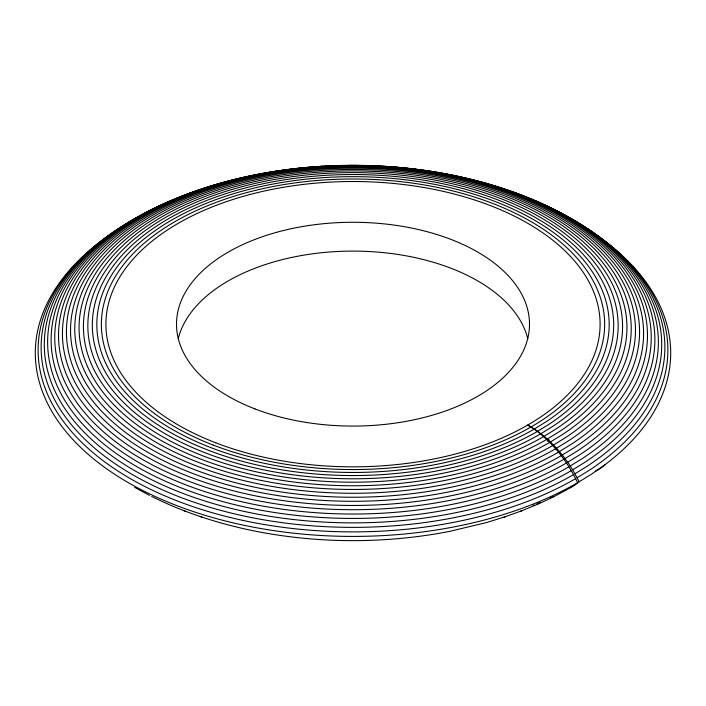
<?xml version="1.0" encoding="UTF-8"?>
<svg xmlns="http://www.w3.org/2000/svg" width="706" height="706" viewBox="0 0 706 706"><rect width="100%" height="100%" fill="white"/><g stroke="black" fill="none" stroke-linecap="round" stroke-linejoin="round"><path stroke-width="1.06" d="M597.258 235.716A317.7 183.419 0 0 1 605.051 464.663L591.857 473.938L577.649 482.701A88.241 50.947 60 0 1 568.93 488.543L554.342 496.433L538.899 503.749L520.719 511.179M534.142 429.142L527.726 425.056L534.345 429.019L545.606 422.082A256.181 147.907 0 0 0 408.447 180.162A256.181 147.907 0 0 0 107.056 365.946A256.181 147.907 0 0 0 534.142 429.142C553.16 442.627 567.633 461.803 577.649 482.701A317.7 183.419 0 0 1 138.879 488.499A317.7 183.419 0 0 1 108.742 235.716M534.345 429.019L537.637 431.269L548.994 424.271A260.69 150.51 0 0 0 409.427 178.097A260.69 150.51 0 0 0 102.732 367.155A260.69 150.51 0 0 0 537.337 431.463M537.637 431.269L540.902 433.705L552.357 426.636A265.156 153.087 0 0 0 410.389 176.244A265.156 153.087 0 0 0 98.434 368.541A265.156 153.087 0 0 0 540.496 433.952M540.902 433.705L544.123 436.299L555.684 429.177A269.586 155.647 0 0 0 411.351 174.603A269.586 155.647 0 0 0 94.189 370.112A269.586 155.647 0 0 0 543.62 436.608M544.123 436.299L547.309 439.061L558.967 431.878A273.946 158.162 0 0 0 412.295 173.182A273.946 158.162 0 0 0 89.997 371.85A273.946 158.162 0 0 0 546.709 439.432M547.309 439.061L550.442 441.974L562.197 434.728A278.243 160.641 0 0 0 413.222 171.982A278.243 160.641 0 0 0 85.876 373.765A278.243 160.641 0 0 0 549.745 442.406M550.442 441.974L553.513 445.036L565.356 437.729A282.453 163.068 0 0 0 414.131 171.002A282.453 163.068 0 0 0 81.834 375.839A282.453 163.068 0 0 0 552.727 445.521M553.513 445.036L556.513 448.231L568.454 440.871A286.565 165.451 0 0 0 415.022 170.261A286.565 165.451 0 0 0 77.881 378.081A286.565 165.451 0 0 0 555.631 448.778M556.513 448.231L559.443 451.558L571.472 444.145A290.581 167.763 0 0 0 415.896 169.74A290.581 167.763 0 0 0 74.033 380.472A290.581 167.763 0 0 0 558.472 452.158M559.443 451.558L562.285 455.008L574.402 447.542A294.473 170.014 0 0 0 416.734 169.458A294.473 170.014 0 0 0 70.291 383.014A294.473 170.014 0 0 0 561.226 455.661M562.285 455.008L565.038 458.565L577.234 451.046A298.25 172.193 0 0 0 417.555 169.405A298.25 172.193 0 0 0 66.664 385.697A298.25 172.193 0 0 0 563.891 459.271M565.038 458.565L567.686 462.227L579.97 454.655A301.886 174.294 0 0 0 635.727 278.641A301.886 174.294 0 0 0 393.489 167.022M567.686 462.227L570.236 465.986L582.591 458.37A305.371 176.306 0 0 0 442.706 173.597M579.229 481.721L572.672 469.817L585.097 462.156A308.707 178.23 0 0 0 508.382 190.629M574.984 473.735L587.48 466.022A311.884 180.065 0 0 0 556.716 210.953M577.173 477.706L589.739 469.958A314.876 181.795 0 0 0 571.984 219.451M536.445 504.199L540.222 502.416M554.342 496.433L550.451 497.73M151.658 496.433C184.584 512.856 219.919 524.126 255.96 531.3L257.134 531.539C320.277 543.673 385.723 543.673 448.866 531.539L486.522 522.572L505.69 516.563M503.943 517.198L522.652 510.473M533.03 505.328L534.566 505.099M183.348 510.473L185.281 511.179M200.31 516.563L202.057 517.198M134.714 487.387L149.451 495.356M570.236 465.986L572.672 469.817M566.459 462.986A301.886 174.294 0 0 1 82.496 417.114A301.886 174.294 0 0 1 312.511 167.022M313.596 166.943A301.886 174.294 0 0 1 323.41 166.289M325.598 166.175A301.886 174.294 0 0 1 340.927 165.592M347.511 165.478A301.886 174.294 0 0 1 358.489 165.478M365.073 165.592A301.886 174.294 0 0 1 380.402 166.175M382.59 166.289A301.886 174.294 0 0 1 392.404 166.943M568.93 466.79A305.371 176.306 0 0 1 91.356 433.034A305.371 176.306 0 0 1 263.294 173.597M265.421 173.217A305.371 176.306 0 0 1 267.548 172.855M269.683 172.502A305.371 176.306 0 0 1 271.819 172.158M273.963 171.823A305.371 176.306 0 0 1 276.108 171.496M278.261 171.179A305.371 176.306 0 0 1 281.5 170.72M283.653 170.42A305.371 176.306 0 0 1 285.824 170.137M289.081 169.722A305.371 176.306 0 0 1 292.337 169.325M294.517 169.078A305.371 176.306 0 0 1 297.782 168.716M302.159 168.275A305.371 176.306 0 0 1 305.451 167.966M309.846 167.587A305.371 176.306 0 0 1 312.043 167.41M319.403 166.881A305.371 176.306 0 0 1 323.595 166.634M333.029 166.192A305.371 176.306 0 0 1 340.38 165.963M365.62 165.963A305.371 176.306 0 0 1 372.971 166.192M382.405 166.634A305.371 176.306 0 0 1 386.597 166.881M393.957 167.41A305.371 176.306 0 0 1 396.154 167.587M400.549 167.966A305.371 176.306 0 0 1 403.841 168.275M408.218 168.716A305.371 176.306 0 0 1 411.483 169.078M413.663 169.325A305.371 176.306 0 0 1 416.919 169.722M420.176 170.137A305.371 176.306 0 0 1 422.347 170.42M424.5 170.72A305.371 176.306 0 0 1 427.739 171.179M429.892 171.496A305.371 176.306 0 0 1 432.037 171.823M434.181 172.158A305.371 176.306 0 0 1 436.317 172.502M438.452 172.855A305.371 176.306 0 0 1 440.579 173.217M571.286 470.673A308.707 178.23 0 0 1 108.45 453.411A308.707 178.23 0 0 1 197.618 190.629M198.642 190.293A308.707 178.23 0 0 1 203.822 188.599M207.996 187.293A308.707 178.23 0 0 1 215.401 185.096M217.466 184.504A308.707 178.23 0 0 1 220.501 183.666M225.593 182.298A308.707 178.23 0 0 1 228.673 181.504M477.327 181.504A308.707 178.23 0 0 1 480.407 182.298M485.499 183.666A308.707 178.23 0 0 1 488.534 184.504M490.599 185.096A308.707 178.23 0 0 1 498.004 187.293M502.178 188.599A308.707 178.23 0 0 1 507.358 190.293M573.537 474.626A311.884 180.065 0 0 1 124.503 469.852A311.884 180.065 0 0 1 149.284 210.953M151.225 210A311.884 180.065 0 0 1 172.802 200.336M174.77 199.533A311.884 180.065 0 0 1 179.73 197.583M526.27 197.583A311.884 180.065 0 0 1 531.23 199.533M533.198 200.336A311.884 180.065 0 0 1 554.775 210M575.655 478.633A314.876 181.795 0 0 1 128.536 477.583A314.876 181.795 0 0 1 134.016 219.451M135.879 218.428A314.876 181.795 0 0 1 139.638 216.389M566.362 216.389A314.876 181.795 0 0 1 570.121 218.428M605.051 464.663A88.241 57.16 53 0 1 595.273 471.211M178.23 338.756A176.5 101.902 0 0 1 353 251.098A176.5 101.902 0 0 1 527.77 338.756M549.039 439.847A247.1 142.665 0 0 1 547.388 441.073M110.524 234.489A317.7 183.419 0 0 1 114.143 232.062M591.857 232.062A317.7 183.419 0 0 1 595.476 234.489M213.212 445.071A251.636 145.277 0 0 0 604.107 333.779A251.636 145.277 0 0 0 241.708 193.982A251.636 145.277 0 0 0 213.212 445.071M215.718 442.794A247.1 142.665 0 0 0 599.57 333.506A247.1 142.665 0 0 0 243.711 196.224A247.1 142.665 0 0 0 215.718 442.794M254.945 408.906A176.5 101.902 0 0 0 529.121 330.84A176.5 101.902 0 0 0 274.934 232.786A176.5 101.902 0 0 0 254.945 408.906"/></g></svg>
